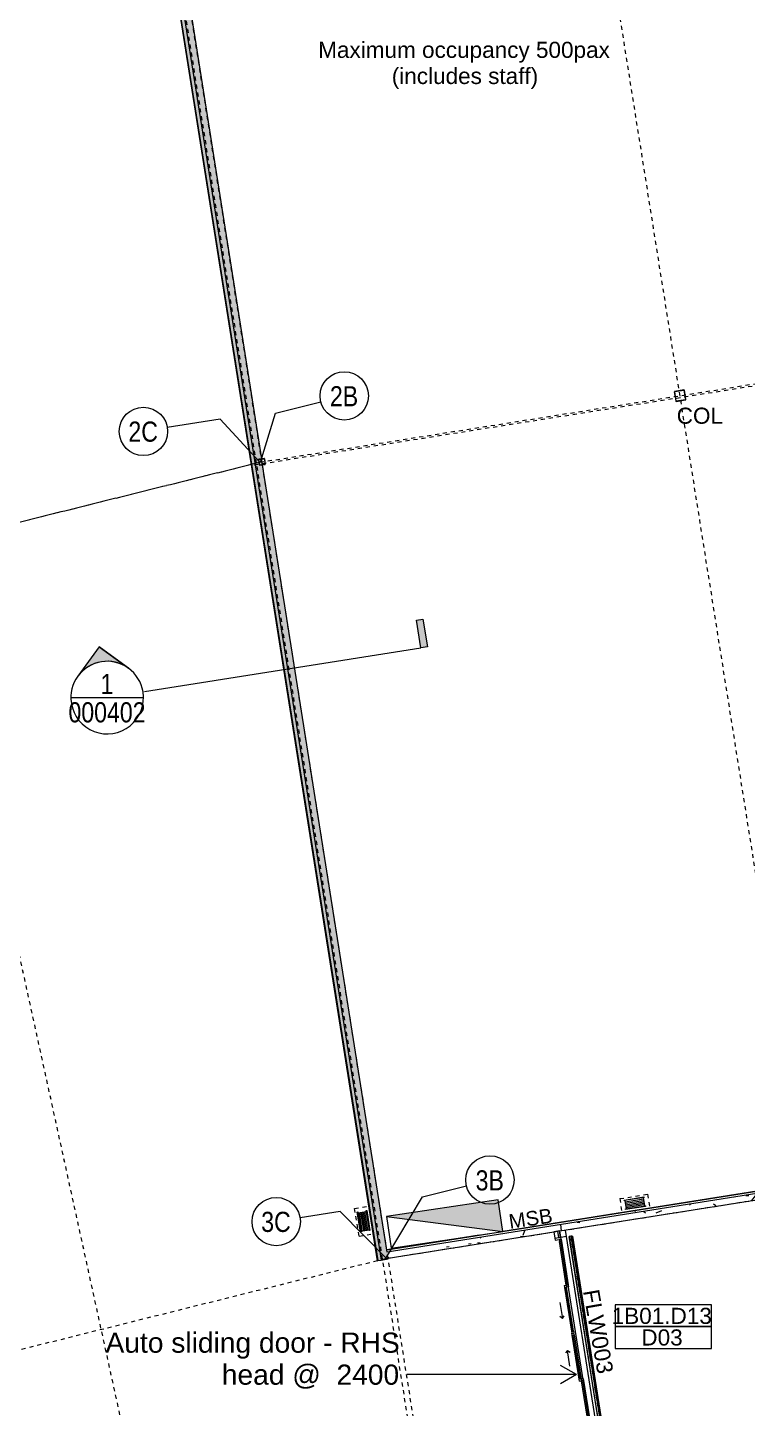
# Model space of a CAD drawing. Header units: metres. Extents: x -2358 to -2214, y 3875 to 4066.
# Drawn here: x -2328.68 to -2310.83, y 3995.29 to 4029.55 of the extents above; entities that cross this region are included whole.
import ezdxf

# ---------------------------------------------------------------- set-up
doc = ezdxf.new("R2010")
doc.units = ezdxf.units.M
for name, pattern in [('Grid Line', [0.021, 0.012, -0.003, 0.003, -0.003]), ('Hidden', [0.006, 0.004, -0.002]), ('Overhead', [0.004, 0.0025, -0.0015])]:
    doc.linetypes.add(name, pattern=pattern)
for name, color, linetype, lineweight in [('A-ANNO-DIMS', 211, 'Continuous', 5), ('A-ANNO-DIMS-200', 211, 'Continuous', 5), ('A-ANNO-KEYN', 231, 'Continuous', 5), ('A-DETL', 90, 'Continuous', 13), ('A-DETL-GENF', 92, 'Continuous', 5), ('A-DOOR', 31, 'Continuous', 5), ('A-DOOR-IDEN', 31, 'Continuous', 5), ('A-FLOR', 192, 'Continuous', 5), ('A-FLOR-OVHD', 1, 'Overhead', 5), ('A-GENM', 13, 'Continuous', 5), ('A-GENM-HDLN', 13, 'Hidden', 5), ('A-GLAZ', 151, 'Continuous', 5), ('A-WALL', 113, 'Continuous', 5), ('A-WALL-FNSH', 113, 'Continuous', 13), ('A-WALL-PATT', 111, 'Continuous', 13), ('G-ANNO-SYMB', 111, 'Continuous', 5), ('G-ANNO-TEXT', 231, 'Continuous', 5), ('P-SANR-FIXT', 6, 'Continuous', 5), ('P-SANR-FIXT-HDLN', 131, 'Hidden', 5), ('S-COLS', 52, 'Continuous', 5), ('S-COLS-IDEN', 171, 'Continuous', 5), ('S-GRID', 1, 'Continuous', 5), ('S-GRID-IDEN', 1, 'Continuous', 5)]:
    doc.layers.add(name, color=color, linetype=linetype, lineweight=lineweight)
doc.styles.add('Arial', font='arial.ttf', dxfattribs={"height": 0.5})
doc.styles.add('Arial Narrow', font='ARIALN.TTF', dxfattribs={"height": 0.5})
doc.styles.add('Arial_2', font='arial.ttf', dxfattribs={"height": 0.4})
doc.styles.add('Arial_3', font='arial.ttf', dxfattribs={"height": 0.36})
doc.dimstyles.new('2_5-Diagonal-_deg_-Decimal_O', dxfattribs={"dimscale": 0.3048, "dimtxt": 0.51013, "dimasz": 0.984252, "dimexe": 0.656168, "dimexo": 0.0625, "dimgap": 0.984252, "dimtad": 1, "dimdec": 0, "dimlfac": 1000, "dimzin": 0, "dimdsep": 46, "dimtxsty": 'Arial', "dimblk1": 'OBLIQUE', "dimblk2": 'OBLIQUE', "dimsah": 1, "dimcen": 0.09, "dimdle": 0.656168, "dimazin": 0, "dimtfac": 1, "dimtdec": 4, "dimtix": 1, "dimtmove": 0, "dimatfit": 3, "dimfxl": 3.28084, "dimfxlon": 1, "dimtvp": 1, "dimtfill": 1, "dimtolj": 1, "dimtzin": 0, "dimlwd": 15, "dimlwe": 15, "dimarcsym": 2})
pattern_1 = [(50, (0, 0), (1.45712932, -0.12721804), [0.1524, -1.676]), (355, (0, 0), (-0.281945, 1.5283891), [0.12192, -1.341]), (100.451, (0.1215, -0.0106), (1.1754654, 1.40045604), [0.12952, -1.425]), (46.184, (0, 0.4064), (2.1690393, -0.336383), [0.2286, -2.515]), (96.636, (0.1807, 0.3784), (1.8989447, 1.9797078), [0.19428, -2.137]), (351.184, (0, 0.4064), (1.8987952, 1.9793723), [0.18288, -2.012]), (21, (0.2032, 0.3048), (1.2127575, -0.81769772), [0.1524, -1.676]), (326, (0.2032, 0.3048), (0.4943831, 1.4734489), [0.12192, -1.341]), (71.451, (0.3043, 0.2366), (1.70703975, 0.65498953), [0.12952, -1.425]), (37.5, (0, 0), (0.02470865, 0.67643463), [0.06706, -1.258, 0.06706, -1.294, -1.346]), (37.5, (0, 0), (0.02470865, 0.67643463), [-2.686, 0.06706, -1.279]), (7.5, (0, 0), (0.5345543, 0.80143977), [0.06706, -0.70917, 0.06706, -1.227, -0.51308]), (7.5, (0, 0), (0.5345543, 0.80143977), [-2.071, 0.06706, -0.44602]), (327.5, (-0.45314, 0), (1.08472329, -0.04582854), [0.06706, -0.44094, 0.06706, -1.518, -2.103]), (327.5, (-0.45314, 0), (1.08472329, -0.04582854), [-2.093, 0.06706, -2.036]), (317.5, (-0.6563, 0), (1.18503097, 0.20341692), [0.06706, -0.59334, 0.06706, -0.98552, -1.494]), (317.5, (-0.6563, 0), (1.18503097, 0.20341692), [-1.713, 0.06706, -1.426])]
pattern_2 = [(0, (0, 0), (0.8128, 0.2032), [0.06706, -0.54254, 0.06706, -0.54254, -3.251]), (0, (0, 0), (0.8128, 0.2032), [-1.219, 0.06706, -1.152, 0.06706, -0.54254, -1.422]), (0, (0, 0), (0.8128, 0.2032), [-3.048, 0.06706, -0.33934, 0.06706, -0.94894]), (120, (0.3048, 0.1016), (-0.582376362, 0.602305448), [0.06706, -0.54254, 0.06706, -0.54254, -3.251]), (120, (0.3048, 0.1016), (-0.582376362, 0.602305448), [-1.219, 0.06706, -1.152, 0.06706, -0.54254, -1.422]), (120, (0.3048, 0.1016), (-0.582376362, 0.602305448), [-3.048, 0.06706, -0.33934, 0.06706, -0.94894]), (240, (0.4064, 0.508), (-0.230423638, -0.805505448), [0.06706, -0.54254, 0.06706, -0.54254, -3.251]), (240, (0.4064, 0.508), (-0.230423638, -0.805505448), [-1.219, 0.06706, -1.152, 0.06706, -0.54254, -1.422]), (240, (0.4064, 0.508), (-0.230423638, -0.805505448), [-3.048, 0.06706, -0.33934, 0.06706, -0.94894])]

# ---------------------------------------------------------------- blocks, each defined once
blk = doc.blocks.new('SHS-Square Hollow Section-Column - 150x150xSHS-1264402-GA - Part B')
at = {"layer": 'S-COLS', "lineweight": 15}
for p, q in [((-0.075, 0.065), (-0.075, -0.065)), ((-0.07, -0.065), (-0.07, 0.065)), ((0.065, 0.075), (-0.065, 0.075)), ((-0.065, 0.07), (0.065, 0.07)), ((0.07, 0.065), (0.07, -0.065)), ((0.075, -0.065), (0.075, 0.065)), ((0.065, -0.07), (-0.065, -0.07)), ((-0.065, -0.075), (0.065, -0.075))]:
    blk.add_line(p, q, dxfattribs=at)
for centre, radius, start, end in [((-0.065, 0.065), 0.01, 90, 180), ((-0.065, 0.065), 0.005, 90, 180), ((0.065, 0.065), 0.01, 360, 90), ((0.065, 0.065), 0.005, 0, 90), ((-0.065, -0.065), 0.01, 180, 270), ((-0.065, -0.065), 0.005, 180, 270), ((0.065, -0.065), 0.005, 270, 0), ((0.065, -0.065), 0.01, 270, 360)]:
    blk.add_arc(centre, radius, start, end, dxfattribs=at)
blk = doc.blocks.new('aba - Plumbing Fixtures - Strip Drain - Stormtech - Custom Ass - FLW003 _Doors_-3110226-GA - Part B')
at = {"layer": 'A-GENM'}
blk.add_circle((0, -0.095), 0.03, dxfattribs=at)
at = {"layer": 'A-GENM-HDLN'}
blk.add_line((0, 0.01), (0, -4.808), dxfattribs=at)
at = {"layer": 'P-SANR-FIXT'}
for p, q in [((-0.038, -4.798), (-0.038, 0)), ((0, 0), (0, -4.798)), ((0.038, 0), (0.041, 0)), ((0.038, 0), (0.038, -4.798)), ((0.041, 0), (0.041, -4.798)), ((0.041, -4.798), (0.038, -4.798))]:
    blk.add_line(p, q, dxfattribs=at)
blk = doc.blocks.new('Plumbing_FHR_AAA - 500mm Dia x 240mm D-1645371-GA - Part B')
at = {"layer": 'P-SANR-FIXT'}
for p, q in [((-0.125, 0.4385), (0.375, 0.4385)), ((-0.125, 0.4235), (-0.125, 0.4385)), ((0.375, 0.4235), (-0.125, 0.4235)), ((-0.105, 0.4235), (-0.105, 0.2135)), ((-0.105, 0.3885), (0.355, 0.3885)), ((-0.105, 0.3535), (0.355, 0.3535)), ((0.355, 0.4235), (0.355, 0.2135)), ((0.375, 0.4385), (0.375, 0.4235)), ((-0.125, 0.2135), (0.375, 0.2135)), ((-0.125, 0.1985), (-0.125, 0.2135)), ((0.375, 0.1985), (-0.125, 0.1985)), ((-0.105, 0.3185), (0.355, 0.3185)), ((-0.105, 0.2835), (0.355, 0.2835)), ((-0.105, 0.2485), (0.355, 0.2485)), ((0.375, 0.2135), (0.375, 0.1985))]:
    blk.add_line(p, q, dxfattribs=at)
at = {"layer": 'P-SANR-FIXT-HDLN'}
for p, q in [((-0.225, 0.4885), (-0.225, 0.1385)), ((-0.225, 0.4885), (0.475, 0.4885)), ((0.475, 0.4885), (0.475, 0.1385))]:
    blk.add_line(p, q, dxfattribs=at)
blk = doc.blocks.new('Plumbing_FHR_AAA - 500mm Dia x 240mm D-1557692-GA - Part B')
at = {"layer": 'P-SANR-FIXT'}
for p, q in [((-0.125, 0.4045), (0.375, 0.4045)), ((-0.125, 0.3895), (-0.125, 0.4045)), ((0.375, 0.3895), (-0.125, 0.3895)), ((-0.105, 0.3895), (-0.105, 0.1795)), ((-0.105, 0.3545), (0.355, 0.3545)), ((0.355, 0.3895), (0.355, 0.1795)), ((0.375, 0.4045), (0.375, 0.3895)), ((-0.125, 0.1795), (0.375, 0.1795)), ((-0.125, 0.1645), (-0.125, 0.1795)), ((0.375, 0.1645), (-0.125, 0.1645)), ((-0.105, 0.3195), (0.355, 0.3195)), ((-0.105, 0.2845), (0.355, 0.2845)), ((-0.105, 0.2495), (0.355, 0.2495)), ((-0.105, 0.2145), (0.355, 0.2145)), ((0.375, 0.1795), (0.375, 0.1645))]:
    blk.add_line(p, q, dxfattribs=at)
at = {"layer": 'P-SANR-FIXT-HDLN'}
for p, q in [((-0.225, 0.4545), (-0.225, 0.1045)), ((-0.225, 0.4545), (0.475, 0.4545)), ((0.475, 0.4545), (0.475, 0.1045))]:
    blk.add_line(p, q, dxfattribs=at)
blk = doc.blocks.new('SD - OXXO - SD - OXXO 3800W-3410870-GA - Part B')
at = {"layer": 'A-DOOR'}
for p, q in [((-2.35, -0.006), (-2.4, -0.006)), ((-2.4, -0.154), (-2.35, -0.154)), ((-2.35, -0.154), (-2.35, -0.006)), ((2.4, -0.006), (2.35, -0.006)), ((2.35, -0.006), (2.35, -0.154)), ((2.35, -0.154), (2.4, -0.154))]:
    blk.add_line(p, q, dxfattribs=at)
at = {"layer": 'A-GLAZ'}
for p, q in [((-2.35, -0.006), (-2.35, -0.056)), ((-2.35, -0.006), (-2.3, -0.006)), ((-2.35, -0.056), (-2.3, -0.056)), ((-2.3, -0.006), (-1.2, -0.006)), ((-2.3, -0.056), (-2.3, -0.006)), ((-2.3, -0.031), (-1.2, -0.031)), ((-1.2, -0.056), (-2.3, -0.056)), ((-1.2, -0.006), (-1.15, -0.006)), ((-1.2, -0.006), (-1.2, -0.056)), ((-1.2, -0.106), (-1.2, -0.056)), ((-1.2, -0.056), (-1.15, -0.056)), ((-1.2, -0.056), (-1.15, -0.056)), ((-1.2, -0.106), (-1.15, -0.106)), ((-1.15, -0.006), (-1.15, -0.056)), ((-0.05, -0.056), (-1.15, -0.056)), ((-1.15, -0.056), (-1.15, -0.106)), ((-1.15, -0.081), (-0.05, -0.081)), ((-1.15, -0.106), (-0.05, -0.106)), ((-0.8, -0.281), (-0.4, -0.281)), ((-0.4, -0.281), (-0.457, -0.224)), ((-0.4, -0.281), (-0.457, -0.338)), ((-0.05, -0.056), (0, -0.056)), ((-0.05, -0.106), (-0.05, -0.056)), ((-0.05, -0.106), (0, -0.106)), ((0, -0.106), (0, -0.056)), ((0, -0.106), (0, -0.056)), ((0.05, -0.056), (0, -0.056)), ((0.05, -0.106), (0, -0.106)), ((0.05, -0.056), (1.15, -0.056)), ((0.05, -0.106), (0.05, -0.056)), ((1.15, -0.081), (0.05, -0.081)), ((1.15, -0.106), (0.05, -0.106)), ((0.4, -0.281), (0.457, -0.224)), ((0.4, -0.281), (0.457, -0.338)), ((0.8, -0.281), (0.4, -0.281)), ((1.15, -0.006), (1.15, -0.056)), ((1.15, -0.006), (1.2, -0.006)), ((1.15, -0.056), (1.2, -0.056)), ((1.2, -0.056), (1.15, -0.056)), ((1.15, -0.056), (1.15, -0.106)), ((1.2, -0.106), (1.15, -0.106)), ((1.2, -0.006), (2.3, -0.006)), ((1.2, -0.056), (1.2, -0.006)), ((1.2, -0.031), (2.3, -0.031)), ((2.3, -0.056), (1.2, -0.056)), ((1.2, -0.106), (1.2, -0.056)), ((2.3, -0.006), (2.35, -0.006)), ((2.3, -0.006), (2.3, -0.056)), ((2.3, -0.056), (2.35, -0.056)), ((2.35, -0.006), (2.35, -0.056))]:
    blk.add_line(p, q, dxfattribs=at)
blk = doc.blocks.new('SHS-Square Hollow Section-Column - 250x250xSHS-V18-GA - Part B')
at = {"layer": 'S-COLS', "lineweight": 15}
for p, q in [((-0.125, 0.115), (-0.125, -0.115)), ((-0.12, -0.115), (-0.12, 0.115)), ((0.115, 0.125), (-0.115, 0.125)), ((-0.115, 0.12), (0.115, 0.12)), ((0.12, 0.115), (0.12, -0.115)), ((0.125, -0.115), (0.125, 0.115)), ((0.115, -0.12), (-0.115, -0.12)), ((-0.115, -0.125), (0.115, -0.125))]:
    blk.add_line(p, q, dxfattribs=at)
for centre, radius, start, end in [((-0.115, 0.115), 0.01, 90, 180), ((-0.115, 0.115), 0.005, 90, 180), ((0.115, 0.115), 0.01, 360, 90), ((0.115, 0.115), 0.005, 0, 90), ((-0.115, -0.115), 0.01, 180, 270), ((-0.115, -0.115), 0.005, 180, 270), ((0.115, -0.115), 0.005, 270, 0), ((0.115, -0.115), 0.01, 270, 360)]:
    blk.add_arc(centre, radius, start, end, dxfattribs=at)
blk = doc.blocks.new('Grid - A1-3055139-GA - Part B')
at = {"layer": 'S-GRID-IDEN'}
blk.add_circle((0, 0), 0.003, dxfattribs=at)
blk = doc.blocks.new('DIMBLOCK1-GA - Part B')
at = {"layer": 'A-ANNO-DIMS-200', "lineweight": 15}
for p, q in [((-2327.823, 4050.069), (-2327.874, 4050.388)), ((-2327.823, 4050.069), (-2327.698, 4050.241)), ((-2327.823, 4050.069), (-2327.948, 4049.898)), ((-2327.823, 4050.069), (-2327.823, 4050.069)), ((-2327.823, 4050.069), (-2327.792, 4049.872)), ((-2337.983, 4048.155), (-2338.052, 4048.471)), ((-2337.983, 4048.155), (-2337.869, 4048.334)), ((-2337.983, 4048.155), (-2338.098, 4047.977)), ((-2337.983, 4048.155), (-2337.941, 4047.96))]:
    blk.add_line(p, q, dxfattribs=at)
for start, end in [(98.93584, 102.39889), (99.00033, 102.33441)]:
    blk.add_arc((-2300.024, 3874.558), 177.699, start, end, dxfattribs=at)
at = {"layer": 'A-ANNO-DIMS-200', "color": 0, "lineweight": 15, "insert": (-2333.895, 4049.968), "char_height": 0.5, "width": 1.9589, "attachment_point": 1, "rotation": 10.6674, "line_spacing_factor": 0.941778, "style": 'Arial', "bg_fill": 3, "box_fill_scale": 1.25, "bg_fill_color": 256, "bg_fill_true_color": 13158600, "bg_fill_transparency": 0}
blk.add_mtext('3.33°', dxfattribs=at)
blk = doc.blocks.new('_Oblique')
at = {"color": 0, "linetype": 'ByBlock', "lineweight": -2}
blk.add_line((-0.5, -0.5), (0.5, 0.5), dxfattribs=at)
blk = doc.blocks.new('DIMBLOCK2-GA - Part B')
at = {"layer": 'A-ANNO-DIMS-200', "lineweight": 15}
for p, q in [((-2337.98, 4048.142), (-2338.057, 4048.493)), ((-2337.98, 4048.142), (-2337.866, 4048.32)), ((-2337.98, 4048.142), (-2338.095, 4047.963)), ((-2337.98, 4048.142), (-2337.98, 4048.142)), ((-2337.98, 4048.142), (-2337.938, 4047.946)), ((-2348.008, 4045.641), (-2348.105, 4045.988)), ((-2348.008, 4045.641), (-2347.904, 4045.826)), ((-2348.008, 4045.641), (-2348.112, 4045.457)), ((-2348.008, 4045.641), (-2347.954, 4045.449))]:
    blk.add_line(p, q, dxfattribs=at)
for start, end in [(102.26992, 105.7319), (102.33441, 105.66741)]:
    blk.add_arc((-2300.024, 3874.558), 177.685, start, end, dxfattribs=at)
at = {"layer": 'A-ANNO-DIMS-200', "color": 0, "lineweight": 15, "insert": (-2344.034, 4047.688), "char_height": 0.5, "width": 1.9589, "attachment_point": 1, "rotation": 14.0009, "line_spacing_factor": 0.941778, "style": 'Arial', "bg_fill": 3, "box_fill_scale": 1.25, "bg_fill_color": 256, "bg_fill_true_color": 13158600, "bg_fill_transparency": 0}
blk.add_mtext('3.33°', dxfattribs=at)
blk = doc.blocks.new('AA_DOOR_MARK _ TYPE MARK_HA2 - Mark _ Type Mark-1751130-GA - Part B')
at = {"layer": 'A-DOOR-IDEN'}
for p, q in [((0.00597, 0.0027), (-0.006, 0.0027)), ((-0.006, 0.0027), (-0.006, 0)), ((0.00597, 0), (0.00597, 0.0027)), ((0.00597, 0), (-0.006, 0)), ((0.00597, -0.0027), (0.00597, 0)), ((-0.006, 0), (0.00597, 0)), ((-0.006, 0), (-0.006, -0.0027)), ((-0.006, -0.0027), (0.00597, -0.0027))]:
    blk.add_line(p, q, dxfattribs=at)
blk = doc.blocks.new('Section - A1-28045-GA - Part B')
at = {"layer": 'G-ANNO-SYMB'}
blk.add_hatch(color=256, dxfattribs=at).paths.add_polyline_path([(0, 0.0035), (0, 0), (-0.0008, 0), (-0.0008, 0.0035)])
for p, q in [((0, 0.0035), (-0.0008, 0.0035)), ((-0.0008, 0.0035), (-0.0008, 0)), ((0, 0), (0, 0.0035)), ((-0.0008, 0), (0, 0))]:
    blk.add_line(p, q, dxfattribs=at)
blk = doc.blocks.new('Section - Black 2-3055132-GA - Part B')
at = {"layer": 'G-ANNO-SYMB'}
h = blk.add_hatch(color=256, dxfattribs=at)
edge = h.paths.add_edge_path()
edge.add_line((-0.00788, 0.00318), (-0.0047, 0.00636))
edge.add_line((-0.0047, 0.00636), (-0.00152, 0.00318))
edge.add_arc((-0.0047, 0), 0.0045, 45, 135)
for p, q in [((-0.0047, 0.00636), (-0.00788, 0.00318)), ((-0.0047, 0.00636), (-0.00788, 0.00318)), ((-0.0047, 0.00636), (-0.00152, 0.00318)), ((-0.00152, 0.00318), (-0.0047, 0.00636))]:
    blk.add_line(p, q, dxfattribs=at)
for start, end in [(360, 180), (45, 135), (180, 360)]:
    blk.add_arc((-0.0047, 0), 0.0045, start, end, dxfattribs=at)

msp = doc.modelspace()

# ---------------------------------------------------------------- hatches: boundary and pattern name
at = {"layer": 'A-DETL-GENF'}
msp.add_hatch(color=7, dxfattribs=at).paths.add_polyline_path([(-2316.8894, 3999.6779), (-2317.0076, 4000.4691), (-2319.7768, 4000.0552), (-2318.5111, 3999.8898)])
at = {"layer": 'A-WALL-PATT', "lineweight": 5}
h = msp.add_hatch(dxfattribs=at)
h.set_pattern_fill('FP_1', color=256, style=0, pattern_type=2)
h.set_pattern_definition(pattern_2)
h.paths.add_polyline_path([(-2320.0079, 3998.9577), (-2319.9961, 3998.9596), (-2325.9532, 4036.57), (-2325.9649, 4036.5671), (-2321.9658, 4011.3188)])
at = {"layer": 'A-WALL-PATT'}
msp.add_hatch(color=256, dxfattribs=at).paths.add_polyline_path([(-2319.9961, 3998.9596), (-2319.9072, 3998.9736), (-2325.8655, 4036.5918), (-2325.9532, 4036.57), (-2319.9983, 3998.9736)])
at = {"layer": 'A-WALL-PATT', "lineweight": 5}
h = msp.add_hatch(dxfattribs=at)
h.set_pattern_fill('FP_2', color=256, style=0, pattern_type=2)
h.set_pattern_definition(pattern_1)
h.paths.add_polyline_path([(-2322.9421, 4018.8381), (-2322.9455, 4018.8305), (-2322.9503, 4018.8274), (-2322.9487, 4018.8341), (-2322.9455, 4018.836)])
h.paths.add_polyline_path([(-2319.9072, 3998.9736), (-2319.7343, 3999.001), (-2322.8545, 4018.7001), (-2322.9187, 4018.69), (-2322.9187, 4018.695), (-2322.8553, 4018.7051), (-2322.8772, 4018.8433), (-2322.9414, 4018.8332), (-2322.9421, 4018.8381), (-2322.8782, 4018.8501), (-2325.6951, 4036.6343), (-2325.8655, 4036.5918), (-2320.0187, 3999.6779)])
h.paths.add_polyline_path([(-2322.9187, 4018.69), (-2322.9261, 4018.6917), (-2322.9301, 4018.6983), (-2322.9232, 4018.6958), (-2322.9195, 4018.691)])
h.paths.add_polyline_path([(-2322.9301, 4018.6983), (-2322.9504, 4018.8267), (-2322.9454, 4018.8267), (-2322.9252, 4018.699)])
h = msp.add_hatch(dxfattribs=at)
h.set_pattern_fill('FP_1', color=256, style=0, pattern_type=2)
h.set_pattern_definition(pattern_2)
h.paths.add_polyline_path([(-2319.7687, 3999.218), (-2309.398, 4000.8606), (-2309.3994, 4000.8695), (-2316.8901, 3999.683), (-2316.8894, 3999.6779), (-2317.4813, 3999.5894), (-2319.7701, 3999.2269)])
h = msp.add_hatch(dxfattribs=at)
h.set_pattern_fill('FP_2', color=256, style=0, pattern_type=2)
h.set_pattern_definition(pattern_1)
h.paths.add_polyline_path([(-2319.7374, 3999.0205), (-2309.3667, 4000.6631), (-2309.3901, 4000.8112), (-2319.7609, 3999.1686)])
h = msp.add_hatch(dxfattribs=at)
h.set_pattern_fill('FP_1', color=256, style=0, pattern_type=2)
h.set_pattern_definition(pattern_2)
h.paths.add_polyline_path([(-2314.623, 3993.4115), (-2314.8396, 3994.7794), (-2314.8515, 3994.7775), (-2314.6355, 3993.4142)])
h.paths.add_polyline_path([(-2315.6024, 3999.5184), (-2315.5905, 3999.5203), (-2315.6148, 3999.6734), (-2315.6266, 3999.6716)])

# ---------------------------------------------------------------- linework, layer by layer
at = {"layer": 'A-DETL', "lineweight": 5}
for p, q in [((-2317.0076, 4000.4691), (-2319.7768, 4000.0552)), ((-2316.8894, 3999.6779), (-2317.0076, 4000.4691)), ((-2319.7768, 4000.0552), (-2319.6586, 3999.264)), ((-2319.7768, 4000.0552), (-2316.8894, 3999.6779)), ((-2319.6586, 3999.264), (-2316.8894, 3999.6779))]:
    msp.add_line(p, q, dxfattribs=at)
at = {"layer": 'A-FLOR'}
for p, q in [((-2315.4562, 3999.5416), (-2315.312, 3999.5645)), ((-2315.312, 3999.5645), (-2315.3363, 3999.7175)), ((-2314.3492, 3993.4924), (-2315.3353, 3999.7177)), ((-2314.7184, 3994.8575), (-2315.4523, 3999.4916))]:
    msp.add_line(p, q, dxfattribs=at)
at = {"layer": 'A-FLOR', "flags": 128}
for points in [[(-2315.1698, 3999.5686), (-2315.2073, 3999.5626), (-2315.2482, 3999.5562)], [(-2315.2482, 3999.5562), (-2315.1648, 3999.0296), (-2315.0814, 3998.5031), (-2314.998, 3997.9766), (-2314.9146, 3997.45), (-2314.8312, 3996.9235), (-2314.7478, 3996.397), (-2314.6644, 3995.8704), (-2314.581, 3995.3439), (-2314.4976, 3994.8174)]]:
    msp.add_lwpolyline(points, dxfattribs=at)
at = {"layer": 'A-FLOR-OVHD'}
for p, q in [((-2318.9672, 3993.2723), (-2326.1318, 4038.5063)), ((-2323.057, 4018.7004), (-2232.1799, 4033.0945)), ((-2323.0011, 4018.7406), (-2347.5632, 4012.6195))]:
    msp.add_line(p, q, dxfattribs=at)
at = {"layer": 'A-WALL', "color": 250, "lineweight": 13}
for p, q in [((-2325.9715, 4038.3798), (-2322.8779, 4018.8483)), ((-2325.8655, 4036.5918), (-2319.9072, 3998.9736)), ((-2322.8553, 4018.7051), (-2322.8772, 4018.8433)), ((-2319.7609, 3999.1686), (-2322.8545, 4018.7001)), ((-2309.3901, 4000.8112), (-2319.7609, 3999.1686)), ((-2315.4805, 3999.6947), (-2309.3667, 4000.6631)), ((-2319.7374, 3999.0205), (-2315.6266, 3999.6716)), ((-2315.6266, 3999.6716), (-2315.6024, 3999.5184)), ((-2315.6024, 3999.5184), (-2315.4562, 3999.5416)), ((-2315.4562, 3999.5416), (-2315.4805, 3999.6947)), ((-2319.9072, 3998.9736), (-2319.7343, 3999.001)), ((-2319.7343, 3999.001), (-2319.7374, 3999.0205))]:
    msp.add_line(p, q, dxfattribs=at)
at = {"layer": 'A-WALL'}
for p, q in [((-2325.9532, 4036.57), (-2319.9961, 3998.9596)), ((-2309.398, 4000.8606), (-2319.7687, 3999.218)), ((-2315.4805, 3999.6947), (-2315.6266, 3999.6716)), ((-2315.5905, 3999.5203), (-2315.6148, 3999.6734)), ((-2315.4997, 3999.5347), (-2315.5239, 3999.6878)), ((-2315.4651, 3999.5402), (-2315.4894, 3999.6933))]:
    msp.add_line(p, q, dxfattribs=at)
at = {"layer": 'A-WALL', "color": 7}
msp.add_line((-2319.9961, 3998.9596), (-2319.9072, 3998.9736), dxfattribs=at)
at = {"layer": 'A-WALL-FNSH', "color": 7, "lineweight": 5}
for p, q in [((-2325.9556, 4036.5086), (-2320.0079, 3998.9577)), ((-2309.3994, 4000.8695), (-2316.8901, 3999.683)), ((-2317.4813, 3999.5894), (-2319.7701, 3999.2269)), ((-2320.0079, 3998.9577), (-2319.9961, 3998.9596))]:
    msp.add_line(p, q, dxfattribs=at)
at = {"layer": 'S-GRID', "linetype": 'Grid Line'}
for p, q in [((-2314.6659, 3967.0012), (-2328.0323, 4051.3903)), ((-2320.2807, 3967.1973), (-2338.1938, 4049.1179)), ((-2322.9195, 4018.7658), (-2223.5114, 4034.511)), ((-2322.9056, 4018.7644), (-2349.6891, 4012.0898)), ((-2319.7761, 3999.0143), (-2220.3826, 4014.7573)), ((-2319.8064, 3999.0037), (-2343.2067, 3993.1722))]:
    msp.add_line(p, q, dxfattribs=at)
at = {"layer": 'S-GRID'}
for p, q in [((-2322.5313, 4019.9869), (-2321.4078, 4020.2669)), ((-2323.9032, 4019.8321), (-2325.2146, 4019.6244)), ((-2322.9195, 4018.7658), (-2323.9032, 4019.8321)), ((-2322.9056, 4018.7644), (-2322.5313, 4019.9869)), ((-2318.886, 4000.5419), (-2317.7938, 4000.8141)), ((-2319.8064, 3999.0037), (-2318.886, 4000.5419)), ((-2320.9267, 4000.1774), (-2321.9203, 4000.02)), ((-2319.7761, 3999.0143), (-2320.9267, 4000.1774))]:
    msp.add_line(p, q, dxfattribs=at)

# ---------------------------------------------------------------- block references
at = {"layer": 'A-DOOR', "rotation": 279.0003283881002}
msp.add_blockref('SD - OXXO - SD - OXXO 3800W-3410870-GA - Part B', (-2315.0748, 3997.1721), dxfattribs=at)
at = {"layer": 'P-SANR-FIXT'}
for name, p, rotation in [('Plumbing_FHR_AAA - 500mm Dia x 240mm D-1557692-GA - Part B', (-2313.6992, 4000.0826), 9.000328388150715), ('Plumbing_FHR_AAA - 500mm Dia x 240mm D-1645371-GA - Part B', (-2320.0111, 3999.863), 99.00032838814495), ('aba - Plumbing Fixtures - Strip Drain - Stormtech - Custom Ass - FLW003 _Doors_-3110226-GA - Part B', (-2315.2073, 3999.5626), 9.00032770680246)]:
    msp.add_blockref(name, p, dxfattribs=dict(at, rotation=rotation))
at = {"layer": 'S-COLS', "lineweight": 15, "rotation": 9.000328388145144}
for name, p in [('SHS-Square Hollow Section-Column - 250x250xSHS-V18-GA - Part B', (-2312.4956, 4020.4173)), ('SHS-Square Hollow Section-Column - 150x150xSHS-1264402-GA - Part B', (-2322.8662, 4018.7742))]:
    msp.add_blockref(name, p, dxfattribs=at)
at = {"layer": 'S-GRID-IDEN'}
for p, xscale, yscale, zscale, rotation in [((-2320.8256, 4020.4119), 199.9999999999999, 199.9999999999999, 199.9999999999999, 103.9934690902116), ((-2325.8072, 4019.5306), 199.9999999999999, 199.9999999999999, 199.9999999999999, 279.0003283881443), ((-2317.2116, 4000.9592), 199.9999999999999, 199.9999999999999, 199.9999999999999, 103.9934690902114), ((-2322.5129, 3999.9262), 199.9999999999998, 199.9999999999998, 199.9999999999998, 279.0003283881444)]:
    msp.add_blockref('Grid - A1-3055139-GA - Part B', p, dxfattribs=dict(at, xscale=xscale, yscale=yscale, zscale=zscale, rotation=rotation))

# ---------------------------------------------------------------- texts
at = {"layer": 'S-GRID-IDEN', "char_height": 0.5, "attachment_point": 1, "style": 'Arial Narrow'}
for s, insert, width in [('2B', (-2321.1808, 4020.6524), 0.849789), ('2C', (-2326.1798, 4019.7749), 0.881856), ('3B', (-2317.5669, 4001.1997), 0.849789), ('3C', (-2322.8855, 4000.1705), 0.881856)]:
    msp.add_mtext(s, dxfattribs=dict(at, insert=insert, width=width))

# ---------------------------------------------------------------- next in the draw order: dimensions: what is measured, and where the dimension line sits
at = {"layer": 'A-ANNO-DIMS', "lineweight": 15}
dim = msp.add_angular_dim_3p(base=(-2331.222, 4049.4971), center=(-2300.0238, 3874.5584), p1=(-2327.8735, 4050.3879), p2=(-2338.0522, 4048.4706), dimstyle='2_5-Diagonal-_deg_-Decimal_O', override={"dimpost": '<>', "dimfxl": 10.357716}, dxfattribs=at)
dim.commit()
dim.dimension.update_dxf_attribs({"geometry": 'DIMBLOCK1-GA - Part B', "text_midpoint": (-2333.0199, 4049.7321)})

# ---------------------------------------------------------------- next in the draw order: dimensions: what is measured, and where the dimension line sits
dim = msp.add_angular_dim_3p(base=(-2341.3389, 4047.3733), center=(-2300.0238, 3874.5584), p1=(-2338.0572, 4048.4932), p2=(-2348.1052, 4045.9878), dimstyle='2_5-Diagonal-_deg_-Decimal_O', override={"dimpost": '<>', "dimfxl": 10.355714}, dxfattribs=at)
dim.commit()
dim.dimension.update_dxf_attribs({"geometry": 'DIMBLOCK2-GA - Part B', "text_midpoint": (-2343.1468, 4047.5036)})

# ---------------------------------------------------------------- next in the draw order: linework, layer by layer
at = {"layer": 'G-ANNO-SYMB'}
for p, q in [((-2325.7778, 4013.0741), (-2318.9223, 4014.1599)), ((-2327.6062, 4012.927), (-2325.8062, 4012.927))]:
    msp.add_line(p, q, dxfattribs=at)
at = {"layer": 'G-ANNO-TEXT', "color": 7}
for q in [(-2319.2738, 3996.1304), (-2315.465, 3996.3613), (-2315.465, 3995.8994)]:
    msp.add_line((-2315.065, 3996.1304), q, dxfattribs=at)
at = {"layer": 'S-GRID', "linetype": 'Grid Line'}
msp.add_line((-2308.52, 3995.3173), (-2317.6616, 4053.0329), dxfattribs=at)

# ---------------------------------------------------------------- next in the draw order: block references
at = {"layer": 'A-DOOR-IDEN', "xscale": 199.9999999999999, "yscale": 199.9999999999999, "zscale": 199.9999999999999}
msp.add_blockref('AA_DOOR_MARK _ TYPE MARK_HA2 - Mark _ Type Mark-1751130-GA - Part B', (-2312.9083, 3997.3217), dxfattribs=at)
at = {"layer": 'G-ANNO-SYMB', "extrusion": (0, 0, -1), "xscale": 199.9999999999999, "yscale": 199.9999999999999, "zscale": 199.9999999999999, "rotation": 350.9996722931925}
msp.add_blockref('Section - A1-28045-GA - Part B', (2318.9223, 4014.1599), dxfattribs=at)
at = {"layer": 'G-ANNO-SYMB', "xscale": 199.9999999999999, "yscale": 199.9999999999999, "zscale": 199.9999999999999, "rotation": 9.000327706807626}
msp.add_blockref('Section - Black 2-3055132-GA - Part B', (-2325.7778, 4013.0741), dxfattribs=at)

# ---------------------------------------------------------------- next in the draw order: texts
at = {"layer": 'A-ANNO-KEYN', "insert": (-2314.5097, 3998.2747), "char_height": 0.4, "width": 2.629535, "attachment_point": 1, "rotation": 279.94475, "style": 'Arial_2'}
msp.add_mtext('FLW003', dxfattribs=at)
at = {"layer": 'A-DOOR-IDEN', "char_height": 0.4, "attachment_point": 1, "style": 'Arial_2'}
for s, insert, width in [('1B01.D13', (-2314.1921, 3997.7885), 3.07848), ('D03', (-2313.4558, 3997.2532), 1.266666)]:
    msp.add_mtext(s, dxfattribs=dict(at, insert=insert, width=width))
at = {"layer": 'G-ANNO-SYMB', "char_height": 0.5, "attachment_point": 1, "style": 'Arial Narrow'}
for s, insert, width in [('1', (-2326.8725, 4013.5146), 0.38481), ('000402', (-2327.6665, 4012.8113), 2.30886)]:
    msp.add_mtext(s, dxfattribs=dict(at, insert=insert, width=width))
at = {"layer": 'G-ANNO-TEXT', "color": 7, "attachment_point": 1}
for s, insert, char_height, width, style in [('Maximum occupancy 500pax  ', (-2321.4729, 4029.1964), 0.4, 9.219406, 'Arial_2'), ('(includes staff)', (-2319.6473, 4028.5482), 0.4, 4.553585, 'Arial_2'), ('Auto sliding door - RHS ', (-2326.7466, 3997.1741), 0.5, 8.786495, 'Arial'), ('head @  2400', (-2323.8627, 3996.3804), 0.5, 5.291137, 'Arial')]:
    msp.add_mtext(s, dxfattribs=dict(at, insert=insert, char_height=char_height, width=width, style=style))
at = {"layer": 'G-ANNO-TEXT', "color": 7, "insert": (-2316.7689, 4000.102), "char_height": 0.36, "width": 1.298734, "attachment_point": 1, "rotation": 8.50041, "style": 'Arial_3'}
msp.add_mtext('MSB', dxfattribs=at)
at = {"layer": 'S-COLS-IDEN', "insert": (-2312.5793, 4020.1198), "char_height": 0.4, "width": 1.41097, "attachment_point": 1, "style": 'Arial_2'}
msp.add_mtext('COL', dxfattribs=at)

doc.saveas('drawing.dxf')
